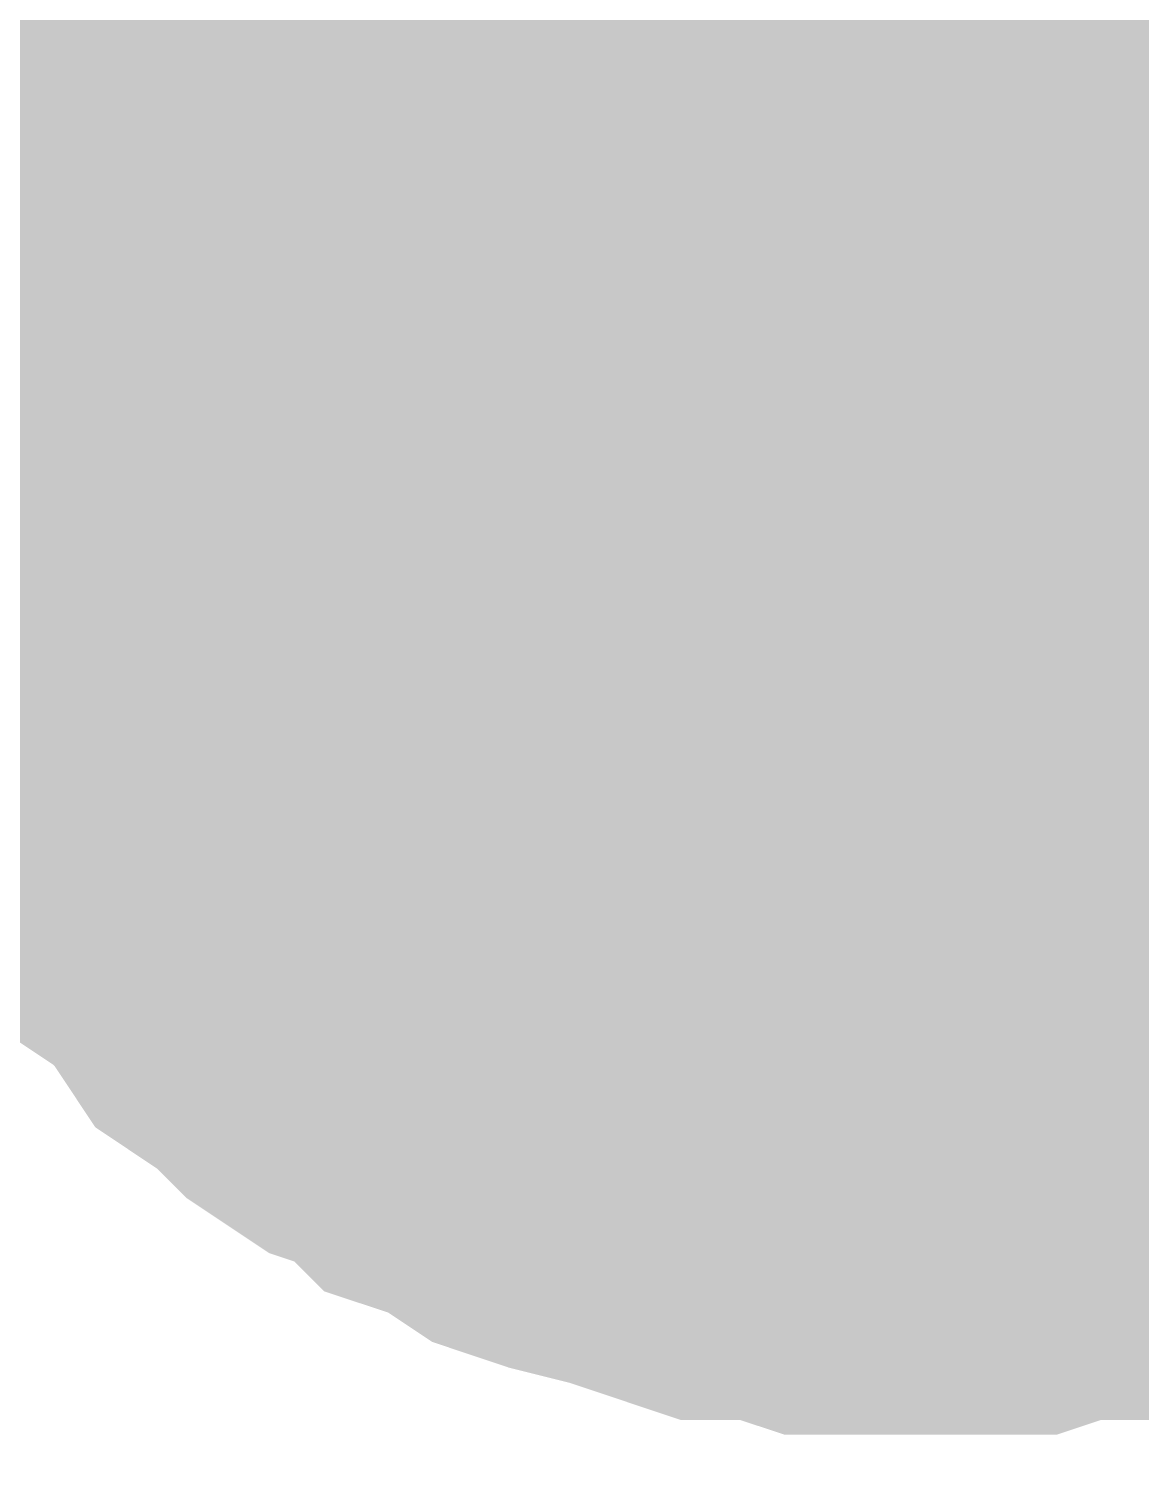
# Model space of a CAD drawing. Header units: inches. Extents: x 0 to 841, y 0 to 594.
# Drawn here: x 191.845 to 192.686, y 421.556 to 422.653 of the extents above; entities that cross this region are included whole.
import ezdxf

# ---------------------------------------------------------------- set-up
doc = ezdxf.new("R2010")
doc.units = ezdxf.units.IN
doc.layers.add('Sheet', color=255, linetype='Continuous')

msp = doc.modelspace()

# ---------------------------------------------------------------- linework, layer by layer
at = {"layer": 'Sheet'}
for points in [[(147.5253, 417.4934, 0.7493, 0.7493, 0), (142.5173, 417.4934, 0.7493, 0.7493, 0), (142.5173, 435.0003, 0.7493, 0.7493, 0), (192.5196, 435.0003, 0.7493, 0.7493, 0), (192.5196, 422.4906, 0.7493, 0.7493, 0), (187.5227, 422.4906, 0.7493, 0.7493, 0)], [(191.756, 422.4906, 0.2997, 0.2997, 0), (191.756, 422.5355, 0.2997, 0.2997, 0), (191.756, 422.5692, 0.2997, 0.2997, 0), (191.7672, 422.6029, 0.2997, 0.2997, 0), (191.7672, 422.6478, 0.2997, 0.2997, 0), (191.7785, 422.6815, 0.2997, 0.2997, 0), (191.7897, 422.7152, 0.2997, 0.2997, 0), (191.8009, 422.7601, 0.2997, 0.2997, 0), (191.8121, 422.7938, 0.2997, 0.2997, 0), (191.8346, 422.8275, 0.2997, 0.2997, 0)], [(191.756, 422.4906, 0.2997, 0.2997, 0), (191.756, 422.5355, 0.2997, 0.2997, 0), (191.756, 422.5692, 0.2997, 0.2997, 0), (191.7672, 422.6029, 0.2997, 0.2997, 0), (191.7672, 422.6478, 0.2997, 0.2997, 0), (191.7785, 422.6815, 0.2997, 0.2997, 0), (191.7897, 422.7152, 0.2997, 0.2997, 0), (191.8009, 422.7601, 0.2997, 0.2997, 0), (191.8121, 422.7938, 0.2997, 0.2997, 0), (191.8346, 422.8275, 0.2997, 0.2997, 0)], [(191.756, 422.4906, 0.2997, 0.2997, 0), (191.756, 422.5355, 0.2997, 0.2997, 0), (191.756, 422.5692, 0.2997, 0.2997, 0), (191.7672, 422.6029, 0.2997, 0.2997, 0), (191.7672, 422.6478, 0.2997, 0.2997, 0), (191.7785, 422.6815, 0.2997, 0.2997, 0), (191.7897, 422.7152, 0.2997, 0.2997, 0), (191.8009, 422.7601, 0.2997, 0.2997, 0), (191.8121, 422.7938, 0.2997, 0.2997, 0), (191.8346, 422.8275, 0.2997, 0.2997, 0)], [(192.0143, 422.4906, 0.2997, 0.2997, 0), (192.0143, 422.513, 0.2997, 0.2997, 0), (192.0143, 422.5467, 0.2997, 0.2997, 0), (192.0255, 422.5692, 0.2997, 0.2997, 0), (192.0255, 422.5917, 0.2997, 0.2997, 0), (192.0255, 422.6141, 0.2997, 0.2997, 0), (192.0367, 422.6478, 0.2997, 0.2997, 0), (192.0479, 422.6703, 0.2997, 0.2997, 0), (192.0592, 422.6927, 0.2997, 0.2997, 0), (192.0592, 422.7152, 0.2997, 0.2997, 0), (192.0704, 422.7376, 0.2997, 0.2997, 0), (192.0816, 422.7601, 0.2997, 0.2997, 0), (192.1041, 422.7826, 0.2997, 0.2997, 0), (192.1153, 422.7938, 0.2997, 0.2997, 0), (192.1265, 422.8162, 0.2997, 0.2997, 0)], [(192.0143, 422.4906, 0.2997, 0.2997, 0), (192.0143, 422.513, 0.2997, 0.2997, 0), (192.0143, 422.5467, 0.2997, 0.2997, 0), (192.0255, 422.5692, 0.2997, 0.2997, 0), (192.0255, 422.5917, 0.2997, 0.2997, 0), (192.0255, 422.6141, 0.2997, 0.2997, 0), (192.0367, 422.6478, 0.2997, 0.2997, 0), (192.0479, 422.6703, 0.2997, 0.2997, 0), (192.0592, 422.6927, 0.2997, 0.2997, 0), (192.0592, 422.7152, 0.2997, 0.2997, 0), (192.0704, 422.7376, 0.2997, 0.2997, 0), (192.0816, 422.7601, 0.2997, 0.2997, 0), (192.1041, 422.7826, 0.2997, 0.2997, 0), (192.1153, 422.7938, 0.2997, 0.2997, 0), (192.1265, 422.8162, 0.2997, 0.2997, 0)], [(197.5164, 422.4906, 0.7493, 0.7493, 0), (192.5196, 422.4906, 0.7493, 0.7493, 0)], [(192.0143, 422.4906, 0.0991, 0.0991, 0), (192.0143, 422.513, 0.0991, 0.0991, 0), (192.0143, 422.5467, 0.0991, 0.0991, 0), (192.0255, 422.5692, 0.0991, 0.0991, 0), (192.0255, 422.5917, 0.0991, 0.0991, 0), (192.0255, 422.6141, 0.0991, 0.0991, 0), (192.0367, 422.6478, 0.0991, 0.0991, 0), (192.0479, 422.6703, 0.0991, 0.0991, 0), (192.0592, 422.6927, 0.0991, 0.0991, 0), (192.0592, 422.7152, 0.0991, 0.0991, 0)], [(192.0143, 422.4906, 0.0991, 0.0991, 0), (192.0143, 422.513, 0.0991, 0.0991, 0), (192.0143, 422.5467, 0.0991, 0.0991, 0), (192.0255, 422.5692, 0.0991, 0.0991, 0), (192.0255, 422.5917, 0.0991, 0.0991, 0), (192.0255, 422.6141, 0.0991, 0.0991, 0), (192.0367, 422.6478, 0.0991, 0.0991, 0), (192.0479, 422.6703, 0.0991, 0.0991, 0), (192.0592, 422.6927, 0.0991, 0.0991, 0), (192.0592, 422.7152, 0.0991, 0.0991, 0)], [(192.5196, 421.7382, 0.2997, 0.2997, 0), (192.4746, 421.7382, 0.2997, 0.2997, 0), (192.441, 421.7382, 0.2997, 0.2997, 0), (192.4073, 421.7494, 0.2997, 0.2997, 0), (192.3624, 421.7494, 0.2997, 0.2997, 0), (192.3287, 421.7607, 0.2997, 0.2997, 0), (192.295, 421.7719, 0.2997, 0.2997, 0), (192.2501, 421.7831, 0.2997, 0.2997, 0), (192.2164, 421.7944, 0.2997, 0.2997, 0), (192.1827, 421.8168, 0.2997, 0.2997, 0), (192.149, 421.828, 0.2997, 0.2997, 0), (192.1265, 421.8505, 0.2997, 0.2997, 0), (192.0929, 421.8617, 0.2997, 0.2997, 0), (192.0592, 421.8842, 0.2997, 0.2997, 0), (192.0367, 421.9066, 0.2997, 0.2997, 0), (192.003, 421.9291, 0.2997, 0.2997, 0), (191.9806, 421.9628, 0.2997, 0.2997, 0), (191.9581, 421.9853, 0.2997, 0.2997, 0), (191.9244, 422.0077, 0.2997, 0.2997, 0), (191.902, 422.0414, 0.2997, 0.2997, 0), (191.8795, 422.0751, 0.2997, 0.2997, 0), (191.8683, 422.0976, 0.2997, 0.2997, 0), (191.8458, 422.1312, 0.2997, 0.2997, 0), (191.8346, 422.1649, 0.2997, 0.2997, 0), (191.8121, 422.1986, 0.2997, 0.2997, 0), (191.8009, 422.2323, 0.2997, 0.2997, 0), (191.7897, 422.266, 0.2997, 0.2997, 0), (191.7785, 422.2997, 0.2997, 0.2997, 0), (191.7672, 422.3334, 0.2997, 0.2997, 0), (191.7672, 422.3783, 0.2997, 0.2997, 0), (191.756, 422.412, 0.2997, 0.2997, 0), (191.756, 422.4569, 0.2997, 0.2997, 0), (191.756, 422.4906, 0.2997, 0.2997, 0)], [(191.756, 422.4906, 0.2997, 0.2997, 0), (191.756, 422.4906, 0.2997, 0.2997, 0)], [(192.5196, 421.7382, 0.2997, 0.2997, 0), (192.4746, 421.7382, 0.2997, 0.2997, 0), (192.441, 421.7382, 0.2997, 0.2997, 0), (192.4073, 421.7494, 0.2997, 0.2997, 0), (192.3624, 421.7494, 0.2997, 0.2997, 0), (192.3287, 421.7607, 0.2997, 0.2997, 0), (192.295, 421.7719, 0.2997, 0.2997, 0), (192.2501, 421.7831, 0.2997, 0.2997, 0), (192.2164, 421.7944, 0.2997, 0.2997, 0), (192.1827, 421.8168, 0.2997, 0.2997, 0), (192.149, 421.828, 0.2997, 0.2997, 0), (192.1265, 421.8505, 0.2997, 0.2997, 0), (192.0929, 421.8617, 0.2997, 0.2997, 0), (192.0592, 421.8842, 0.2997, 0.2997, 0), (192.0367, 421.9066, 0.2997, 0.2997, 0), (192.003, 421.9291, 0.2997, 0.2997, 0), (191.9806, 421.9628, 0.2997, 0.2997, 0), (191.9581, 421.9853, 0.2997, 0.2997, 0), (191.9244, 422.0077, 0.2997, 0.2997, 0), (191.902, 422.0414, 0.2997, 0.2997, 0), (191.8795, 422.0751, 0.2997, 0.2997, 0), (191.8683, 422.0976, 0.2997, 0.2997, 0), (191.8458, 422.1312, 0.2997, 0.2997, 0), (191.8346, 422.1649, 0.2997, 0.2997, 0), (191.8121, 422.1986, 0.2997, 0.2997, 0), (191.8009, 422.2323, 0.2997, 0.2997, 0), (191.7897, 422.266, 0.2997, 0.2997, 0), (191.7785, 422.2997, 0.2997, 0.2997, 0), (191.7672, 422.3334, 0.2997, 0.2997, 0), (191.7672, 422.3783, 0.2997, 0.2997, 0), (191.756, 422.412, 0.2997, 0.2997, 0), (191.756, 422.4569, 0.2997, 0.2997, 0), (191.756, 422.4906, 0.2997, 0.2997, 0)], [(191.756, 422.4906, 0.2997, 0.2997, 0), (191.756, 422.4906, 0.2997, 0.2997, 0)], [(192.5196, 421.7382, 0.2997, 0.2997, 0), (192.4746, 421.7382, 0.2997, 0.2997, 0), (192.441, 421.7382, 0.2997, 0.2997, 0), (192.4073, 421.7494, 0.2997, 0.2997, 0), (192.3624, 421.7494, 0.2997, 0.2997, 0), (192.3287, 421.7607, 0.2997, 0.2997, 0), (192.295, 421.7719, 0.2997, 0.2997, 0), (192.2501, 421.7831, 0.2997, 0.2997, 0), (192.2164, 421.7944, 0.2997, 0.2997, 0), (192.1827, 421.8168, 0.2997, 0.2997, 0), (192.149, 421.828, 0.2997, 0.2997, 0), (192.1265, 421.8505, 0.2997, 0.2997, 0), (192.0929, 421.8617, 0.2997, 0.2997, 0), (192.0592, 421.8842, 0.2997, 0.2997, 0), (192.0367, 421.9066, 0.2997, 0.2997, 0), (192.003, 421.9291, 0.2997, 0.2997, 0), (191.9806, 421.9628, 0.2997, 0.2997, 0), (191.9581, 421.9853, 0.2997, 0.2997, 0), (191.9244, 422.0077, 0.2997, 0.2997, 0), (191.902, 422.0414, 0.2997, 0.2997, 0), (191.8795, 422.0751, 0.2997, 0.2997, 0), (191.8683, 422.0976, 0.2997, 0.2997, 0), (191.8458, 422.1312, 0.2997, 0.2997, 0), (191.8346, 422.1649, 0.2997, 0.2997, 0), (191.8121, 422.1986, 0.2997, 0.2997, 0), (191.8009, 422.2323, 0.2997, 0.2997, 0), (191.7897, 422.266, 0.2997, 0.2997, 0), (191.7785, 422.2997, 0.2997, 0.2997, 0), (191.7672, 422.3334, 0.2997, 0.2997, 0), (191.7672, 422.3783, 0.2997, 0.2997, 0), (191.756, 422.412, 0.2997, 0.2997, 0), (191.756, 422.4569, 0.2997, 0.2997, 0), (191.756, 422.4906, 0.2997, 0.2997, 0)], [(191.756, 422.4906, 0.2997, 0.2997, 0), (191.756, 422.4906, 0.2997, 0.2997, 0)], [(192.5196, 421.9853, 0.2997, 0.2997, 0), (192.4971, 421.9853, 0.2997, 0.2997, 0), (192.4634, 421.9853, 0.2997, 0.2997, 0), (192.441, 421.9965, 0.2997, 0.2997, 0), (192.4185, 421.9965, 0.2997, 0.2997, 0), (192.396, 421.9965, 0.2997, 0.2997, 0), (192.3736, 422.0077, 0.2997, 0.2997, 0), (192.3399, 422.0189, 0.2997, 0.2997, 0), (192.3174, 422.0302, 0.2997, 0.2997, 0), (192.295, 422.0302, 0.2997, 0.2997, 0), (192.2725, 422.0414, 0.2997, 0.2997, 0), (192.2613, 422.0526, 0.2997, 0.2997, 0), (192.2388, 422.0751, 0.2997, 0.2997, 0), (192.2164, 422.0863, 0.2997, 0.2997, 0), (192.1939, 422.0976, 0.2997, 0.2997, 0), (192.1827, 422.12, 0.2997, 0.2997, 0), (192.1602, 422.1312, 0.2997, 0.2997, 0), (192.149, 422.1537, 0.2997, 0.2997, 0), (192.1265, 422.1649, 0.2997, 0.2997, 0), (192.1153, 422.1874, 0.2997, 0.2997, 0), (192.1041, 422.2098, 0.2997, 0.2997, 0), (192.0816, 422.2323, 0.2997, 0.2997, 0), (192.0704, 422.2435, 0.2997, 0.2997, 0), (192.0592, 422.266, 0.2997, 0.2997, 0), (192.0592, 422.2885, 0.2997, 0.2997, 0), (192.0479, 422.3109, 0.2997, 0.2997, 0), (192.0367, 422.3446, 0.2997, 0.2997, 0), (192.0255, 422.3671, 0.2997, 0.2997, 0), (192.0255, 422.3895, 0.2997, 0.2997, 0), (192.0255, 422.412, 0.2997, 0.2997, 0), (192.0143, 422.4344, 0.2997, 0.2997, 0), (192.0143, 422.4681, 0.2997, 0.2997, 0), (192.0143, 422.4906, 0.2997, 0.2997, 0)], [(192.0143, 422.4906, 0.2997, 0.2997, 0), (192.0143, 422.4906, 0.2997, 0.2997, 0)], [(192.5196, 421.9853, 0.2997, 0.2997, 0), (192.4971, 421.9853, 0.2997, 0.2997, 0), (192.4634, 421.9853, 0.2997, 0.2997, 0), (192.441, 421.9965, 0.2997, 0.2997, 0), (192.4185, 421.9965, 0.2997, 0.2997, 0), (192.396, 421.9965, 0.2997, 0.2997, 0), (192.3736, 422.0077, 0.2997, 0.2997, 0), (192.3399, 422.0189, 0.2997, 0.2997, 0), (192.3174, 422.0302, 0.2997, 0.2997, 0), (192.295, 422.0302, 0.2997, 0.2997, 0), (192.2725, 422.0414, 0.2997, 0.2997, 0), (192.2613, 422.0526, 0.2997, 0.2997, 0), (192.2388, 422.0751, 0.2997, 0.2997, 0), (192.2164, 422.0863, 0.2997, 0.2997, 0), (192.1939, 422.0976, 0.2997, 0.2997, 0), (192.1827, 422.12, 0.2997, 0.2997, 0), (192.1602, 422.1312, 0.2997, 0.2997, 0), (192.149, 422.1537, 0.2997, 0.2997, 0), (192.1265, 422.1649, 0.2997, 0.2997, 0), (192.1153, 422.1874, 0.2997, 0.2997, 0), (192.1041, 422.2098, 0.2997, 0.2997, 0), (192.0816, 422.2323, 0.2997, 0.2997, 0), (192.0704, 422.2435, 0.2997, 0.2997, 0), (192.0592, 422.266, 0.2997, 0.2997, 0), (192.0592, 422.2885, 0.2997, 0.2997, 0), (192.0479, 422.3109, 0.2997, 0.2997, 0), (192.0367, 422.3446, 0.2997, 0.2997, 0), (192.0255, 422.3671, 0.2997, 0.2997, 0), (192.0255, 422.3895, 0.2997, 0.2997, 0), (192.0255, 422.412, 0.2997, 0.2997, 0), (192.0143, 422.4344, 0.2997, 0.2997, 0), (192.0143, 422.4681, 0.2997, 0.2997, 0), (192.0143, 422.4906, 0.2997, 0.2997, 0)], [(192.0143, 422.4906, 0.2997, 0.2997, 0), (192.0143, 422.4906, 0.2997, 0.2997, 0)], [(197.5164, 422.4906, 0.2997, 0.2997, 0), (192.5196, 422.4906, 0.2997, 0.2997, 0)], [(192.5196, 421.9853, 0.0991, 0.0991, 0), (192.4971, 421.9853, 0.0991, 0.0991, 0), (192.4634, 421.9853, 0.0991, 0.0991, 0), (192.441, 421.9965, 0.0991, 0.0991, 0), (192.4185, 421.9965, 0.0991, 0.0991, 0), (192.396, 421.9965, 0.0991, 0.0991, 0), (192.3736, 422.0077, 0.0991, 0.0991, 0), (192.3399, 422.0189, 0.0991, 0.0991, 0), (192.3174, 422.0302, 0.0991, 0.0991, 0), (192.295, 422.0302, 0.0991, 0.0991, 0), (192.2725, 422.0414, 0.0991, 0.0991, 0), (192.2613, 422.0526, 0.0991, 0.0991, 0), (192.2388, 422.0751, 0.0991, 0.0991, 0), (192.2164, 422.0863, 0.0991, 0.0991, 0), (192.1939, 422.0976, 0.0991, 0.0991, 0), (192.1827, 422.12, 0.0991, 0.0991, 0), (192.1602, 422.1312, 0.0991, 0.0991, 0), (192.149, 422.1537, 0.0991, 0.0991, 0), (192.1265, 422.1649, 0.0991, 0.0991, 0), (192.1153, 422.1874, 0.0991, 0.0991, 0), (192.1041, 422.2098, 0.0991, 0.0991, 0), (192.0816, 422.2323, 0.0991, 0.0991, 0), (192.0704, 422.2435, 0.0991, 0.0991, 0), (192.0592, 422.266, 0.0991, 0.0991, 0), (192.0592, 422.2885, 0.0991, 0.0991, 0), (192.0479, 422.3109, 0.0991, 0.0991, 0), (192.0367, 422.3446, 0.0991, 0.0991, 0), (192.0255, 422.3671, 0.0991, 0.0991, 0), (192.0255, 422.3895, 0.0991, 0.0991, 0), (192.0255, 422.412, 0.0991, 0.0991, 0), (192.0143, 422.4344, 0.0991, 0.0991, 0), (192.0143, 422.4681, 0.0991, 0.0991, 0), (192.0143, 422.4906, 0.0991, 0.0991, 0)], [(192.0143, 422.4906, 0.0991, 0.0991, 0), (192.0143, 422.4906, 0.0991, 0.0991, 0)], [(192.5196, 421.9853, 0.0991, 0.0991, 0), (192.4971, 421.9853, 0.0991, 0.0991, 0), (192.4634, 421.9853, 0.0991, 0.0991, 0), (192.441, 421.9965, 0.0991, 0.0991, 0), (192.4185, 421.9965, 0.0991, 0.0991, 0), (192.396, 421.9965, 0.0991, 0.0991, 0), (192.3736, 422.0077, 0.0991, 0.0991, 0), (192.3399, 422.0189, 0.0991, 0.0991, 0), (192.3174, 422.0302, 0.0991, 0.0991, 0), (192.295, 422.0302, 0.0991, 0.0991, 0), (192.2725, 422.0414, 0.0991, 0.0991, 0), (192.2613, 422.0526, 0.0991, 0.0991, 0), (192.2388, 422.0751, 0.0991, 0.0991, 0), (192.2164, 422.0863, 0.0991, 0.0991, 0), (192.1939, 422.0976, 0.0991, 0.0991, 0), (192.1827, 422.12, 0.0991, 0.0991, 0), (192.1602, 422.1312, 0.0991, 0.0991, 0), (192.149, 422.1537, 0.0991, 0.0991, 0), (192.1265, 422.1649, 0.0991, 0.0991, 0), (192.1153, 422.1874, 0.0991, 0.0991, 0), (192.1041, 422.2098, 0.0991, 0.0991, 0), (192.0816, 422.2323, 0.0991, 0.0991, 0), (192.0704, 422.2435, 0.0991, 0.0991, 0), (192.0592, 422.266, 0.0991, 0.0991, 0), (192.0592, 422.2885, 0.0991, 0.0991, 0), (192.0479, 422.3109, 0.0991, 0.0991, 0), (192.0367, 422.3446, 0.0991, 0.0991, 0), (192.0255, 422.3671, 0.0991, 0.0991, 0), (192.0255, 422.3895, 0.0991, 0.0991, 0), (192.0255, 422.412, 0.0991, 0.0991, 0), (192.0143, 422.4344, 0.0991, 0.0991, 0), (192.0143, 422.4681, 0.0991, 0.0991, 0), (192.0143, 422.4906, 0.0991, 0.0991, 0)], [(192.0143, 422.4906, 0.0991, 0.0991, 0), (192.0143, 422.4906, 0.0991, 0.0991, 0)], [(192.5196, 421.7382, 0.0991, 0.0991, 0), (192.4746, 421.7382, 0.0991, 0.0991, 0), (192.441, 421.7382, 0.0991, 0.0991, 0), (192.4073, 421.7494, 0.0991, 0.0991, 0), (192.3624, 421.7494, 0.0991, 0.0991, 0), (192.3287, 421.7607, 0.0991, 0.0991, 0), (192.295, 421.7719, 0.0991, 0.0991, 0), (192.2501, 421.7831, 0.0991, 0.0991, 0), (192.2164, 421.7944, 0.0991, 0.0991, 0), (192.1827, 421.8168, 0.0991, 0.0991, 0), (192.149, 421.828, 0.0991, 0.0991, 0), (192.1265, 421.8505, 0.0991, 0.0991, 0), (192.0929, 421.8617, 0.0991, 0.0991, 0), (192.0592, 421.8842, 0.0991, 0.0991, 0), (192.0367, 421.9066, 0.0991, 0.0991, 0), (192.003, 421.9291, 0.0991, 0.0991, 0), (191.9806, 421.9628, 0.0991, 0.0991, 0), (191.9581, 421.9853, 0.0991, 0.0991, 0), (191.9244, 422.0077, 0.0991, 0.0991, 0), (191.902, 422.0414, 0.0991, 0.0991, 0), (191.8795, 422.0751, 0.0991, 0.0991, 0), (191.8683, 422.0976, 0.0991, 0.0991, 0), (191.8458, 422.1312, 0.0991, 0.0991, 0), (191.8346, 422.1649, 0.0991, 0.0991, 0), (191.8121, 422.1986, 0.0991, 0.0991, 0), (191.8009, 422.2323, 0.0991, 0.0991, 0), (191.7897, 422.266, 0.0991, 0.0991, 0)], [(192.5196, 421.7382, 0.0991, 0.0991, 0), (192.4746, 421.7382, 0.0991, 0.0991, 0), (192.441, 421.7382, 0.0991, 0.0991, 0), (192.4073, 421.7494, 0.0991, 0.0991, 0), (192.3624, 421.7494, 0.0991, 0.0991, 0), (192.3287, 421.7607, 0.0991, 0.0991, 0), (192.295, 421.7719, 0.0991, 0.0991, 0), (192.2501, 421.7831, 0.0991, 0.0991, 0), (192.2164, 421.7944, 0.0991, 0.0991, 0), (192.1827, 421.8168, 0.0991, 0.0991, 0), (192.149, 421.828, 0.0991, 0.0991, 0), (192.1265, 421.8505, 0.0991, 0.0991, 0), (192.0929, 421.8617, 0.0991, 0.0991, 0), (192.0592, 421.8842, 0.0991, 0.0991, 0), (192.0367, 421.9066, 0.0991, 0.0991, 0), (192.003, 421.9291, 0.0991, 0.0991, 0), (191.9806, 421.9628, 0.0991, 0.0991, 0), (191.9581, 421.9853, 0.0991, 0.0991, 0), (191.9244, 422.0077, 0.0991, 0.0991, 0), (191.902, 422.0414, 0.0991, 0.0991, 0), (191.8795, 422.0751, 0.0991, 0.0991, 0), (191.8683, 422.0976, 0.0991, 0.0991, 0), (191.8458, 422.1312, 0.0991, 0.0991, 0), (191.8346, 422.1649, 0.0991, 0.0991, 0), (191.8121, 422.1986, 0.0991, 0.0991, 0), (191.8009, 422.2323, 0.0991, 0.0991, 0), (191.7897, 422.266, 0.0991, 0.0991, 0)], [(192.5196, 421.7382, 0.0991, 0.0991, 0), (192.4746, 421.7382, 0.0991, 0.0991, 0), (192.441, 421.7382, 0.0991, 0.0991, 0), (192.4073, 421.7494, 0.0991, 0.0991, 0), (192.3624, 421.7494, 0.0991, 0.0991, 0), (192.3287, 421.7607, 0.0991, 0.0991, 0), (192.295, 421.7719, 0.0991, 0.0991, 0), (192.2501, 421.7831, 0.0991, 0.0991, 0), (192.2164, 421.7944, 0.0991, 0.0991, 0), (192.1827, 421.8168, 0.0991, 0.0991, 0), (192.149, 421.828, 0.0991, 0.0991, 0), (192.1265, 421.8505, 0.0991, 0.0991, 0), (192.0929, 421.8617, 0.0991, 0.0991, 0), (192.0592, 421.8842, 0.0991, 0.0991, 0), (192.0367, 421.9066, 0.0991, 0.0991, 0), (192.003, 421.9291, 0.0991, 0.0991, 0), (191.9806, 421.9628, 0.0991, 0.0991, 0), (191.9581, 421.9853, 0.0991, 0.0991, 0), (191.9244, 422.0077, 0.0991, 0.0991, 0), (191.902, 422.0414, 0.0991, 0.0991, 0), (191.8795, 422.0751, 0.0991, 0.0991, 0), (191.8683, 422.0976, 0.0991, 0.0991, 0), (191.8458, 422.1312, 0.0991, 0.0991, 0), (191.8346, 422.1649, 0.0991, 0.0991, 0), (191.8121, 422.1986, 0.0991, 0.0991, 0), (191.8009, 422.2323, 0.0991, 0.0991, 0), (191.7897, 422.266, 0.0991, 0.0991, 0)], [(192.8452, 422.0976, 0.2997, 0.2997, 0), (192.8227, 422.0863, 0.2997, 0.2997, 0), (192.8003, 422.0751, 0.2997, 0.2997, 0), (192.7778, 422.0526, 0.2997, 0.2997, 0), (192.7666, 422.0414, 0.2997, 0.2997, 0), (192.7441, 422.0302, 0.2997, 0.2997, 0), (192.7217, 422.0302, 0.2997, 0.2997, 0), (192.6992, 422.0189, 0.2997, 0.2997, 0), (192.6655, 422.0077, 0.2997, 0.2997, 0), (192.6431, 421.9965, 0.2997, 0.2997, 0), (192.6206, 421.9965, 0.2997, 0.2997, 0), (192.5982, 421.9965, 0.2997, 0.2997, 0), (192.5757, 421.9853, 0.2997, 0.2997, 0), (192.542, 421.9853, 0.2997, 0.2997, 0), (192.5196, 421.9853, 0.2997, 0.2997, 0)], [(192.8452, 422.0976, 0.2997, 0.2997, 0), (192.8227, 422.0863, 0.2997, 0.2997, 0), (192.8003, 422.0751, 0.2997, 0.2997, 0), (192.7778, 422.0526, 0.2997, 0.2997, 0), (192.7666, 422.0414, 0.2997, 0.2997, 0), (192.7441, 422.0302, 0.2997, 0.2997, 0), (192.7217, 422.0302, 0.2997, 0.2997, 0), (192.6992, 422.0189, 0.2997, 0.2997, 0), (192.6655, 422.0077, 0.2997, 0.2997, 0), (192.6431, 421.9965, 0.2997, 0.2997, 0), (192.6206, 421.9965, 0.2997, 0.2997, 0), (192.5982, 421.9965, 0.2997, 0.2997, 0), (192.5757, 421.9853, 0.2997, 0.2997, 0), (192.542, 421.9853, 0.2997, 0.2997, 0), (192.5196, 421.9853, 0.2997, 0.2997, 0)], [(192.7441, 422.0302, 0.0991, 0.0991, 0), (192.7217, 422.0302, 0.0991, 0.0991, 0), (192.6992, 422.0189, 0.0991, 0.0991, 0), (192.6655, 422.0077, 0.0991, 0.0991, 0), (192.6431, 421.9965, 0.0991, 0.0991, 0), (192.6206, 421.9965, 0.0991, 0.0991, 0), (192.5982, 421.9965, 0.0991, 0.0991, 0), (192.5757, 421.9853, 0.0991, 0.0991, 0), (192.542, 421.9853, 0.0991, 0.0991, 0), (192.5196, 421.9853, 0.0991, 0.0991, 0)], [(192.7441, 422.0302, 0.0991, 0.0991, 0), (192.7217, 422.0302, 0.0991, 0.0991, 0), (192.6992, 422.0189, 0.0991, 0.0991, 0), (192.6655, 422.0077, 0.0991, 0.0991, 0), (192.6431, 421.9965, 0.0991, 0.0991, 0), (192.6206, 421.9965, 0.0991, 0.0991, 0), (192.5982, 421.9965, 0.0991, 0.0991, 0), (192.5757, 421.9853, 0.0991, 0.0991, 0), (192.542, 421.9853, 0.0991, 0.0991, 0), (192.5196, 421.9853, 0.0991, 0.0991, 0)], [(192.8452, 421.8168, 0.2997, 0.2997, 0), (192.8115, 421.7944, 0.2997, 0.2997, 0), (192.7778, 421.7831, 0.2997, 0.2997, 0), (192.7441, 421.7719, 0.2997, 0.2997, 0), (192.7105, 421.7607, 0.2997, 0.2997, 0), (192.6768, 421.7494, 0.2997, 0.2997, 0), (192.6318, 421.7494, 0.2997, 0.2997, 0), (192.5982, 421.7382, 0.2997, 0.2997, 0), (192.5532, 421.7382, 0.2997, 0.2997, 0), (192.5196, 421.7382, 0.2997, 0.2997, 0)], [(192.8452, 421.8168, 0.2997, 0.2997, 0), (192.8115, 421.7944, 0.2997, 0.2997, 0), (192.7778, 421.7831, 0.2997, 0.2997, 0), (192.7441, 421.7719, 0.2997, 0.2997, 0), (192.7105, 421.7607, 0.2997, 0.2997, 0), (192.6768, 421.7494, 0.2997, 0.2997, 0), (192.6318, 421.7494, 0.2997, 0.2997, 0), (192.5982, 421.7382, 0.2997, 0.2997, 0), (192.5532, 421.7382, 0.2997, 0.2997, 0), (192.5196, 421.7382, 0.2997, 0.2997, 0)], [(192.8452, 421.8168, 0.2997, 0.2997, 0), (192.8115, 421.7944, 0.2997, 0.2997, 0), (192.7778, 421.7831, 0.2997, 0.2997, 0), (192.7441, 421.7719, 0.2997, 0.2997, 0), (192.7105, 421.7607, 0.2997, 0.2997, 0), (192.6768, 421.7494, 0.2997, 0.2997, 0), (192.6318, 421.7494, 0.2997, 0.2997, 0), (192.5982, 421.7382, 0.2997, 0.2997, 0), (192.5532, 421.7382, 0.2997, 0.2997, 0), (192.5196, 421.7382, 0.2997, 0.2997, 0)], [(192.7441, 421.7719, 0.0991, 0.0991, 0), (192.7105, 421.7607, 0.0991, 0.0991, 0), (192.6768, 421.7494, 0.0991, 0.0991, 0), (192.6318, 421.7494, 0.0991, 0.0991, 0), (192.5982, 421.7382, 0.0991, 0.0991, 0), (192.5532, 421.7382, 0.0991, 0.0991, 0), (192.5196, 421.7382, 0.0991, 0.0991, 0)], [(192.7441, 421.7719, 0.0991, 0.0991, 0), (192.7105, 421.7607, 0.0991, 0.0991, 0), (192.6768, 421.7494, 0.0991, 0.0991, 0), (192.6318, 421.7494, 0.0991, 0.0991, 0), (192.5982, 421.7382, 0.0991, 0.0991, 0), (192.5532, 421.7382, 0.0991, 0.0991, 0), (192.5196, 421.7382, 0.0991, 0.0991, 0)], [(192.7441, 421.7719, 0.0991, 0.0991, 0), (192.7105, 421.7607, 0.0991, 0.0991, 0), (192.6768, 421.7494, 0.0991, 0.0991, 0), (192.6318, 421.7494, 0.0991, 0.0991, 0), (192.5982, 421.7382, 0.0991, 0.0991, 0), (192.5532, 421.7382, 0.0991, 0.0991, 0), (192.5196, 421.7382, 0.0991, 0.0991, 0)]]:
    msp.add_lwpolyline(points, format="xyseb", dxfattribs=at)
msp.add_lwpolyline([(192.246, 422.5, 0.508, 0.508, 1), (192.754, 422.5, 0.508, 0.508, 1)], format="xyseb", close=True, dxfattribs=at)

doc.saveas('drawing.dxf')
